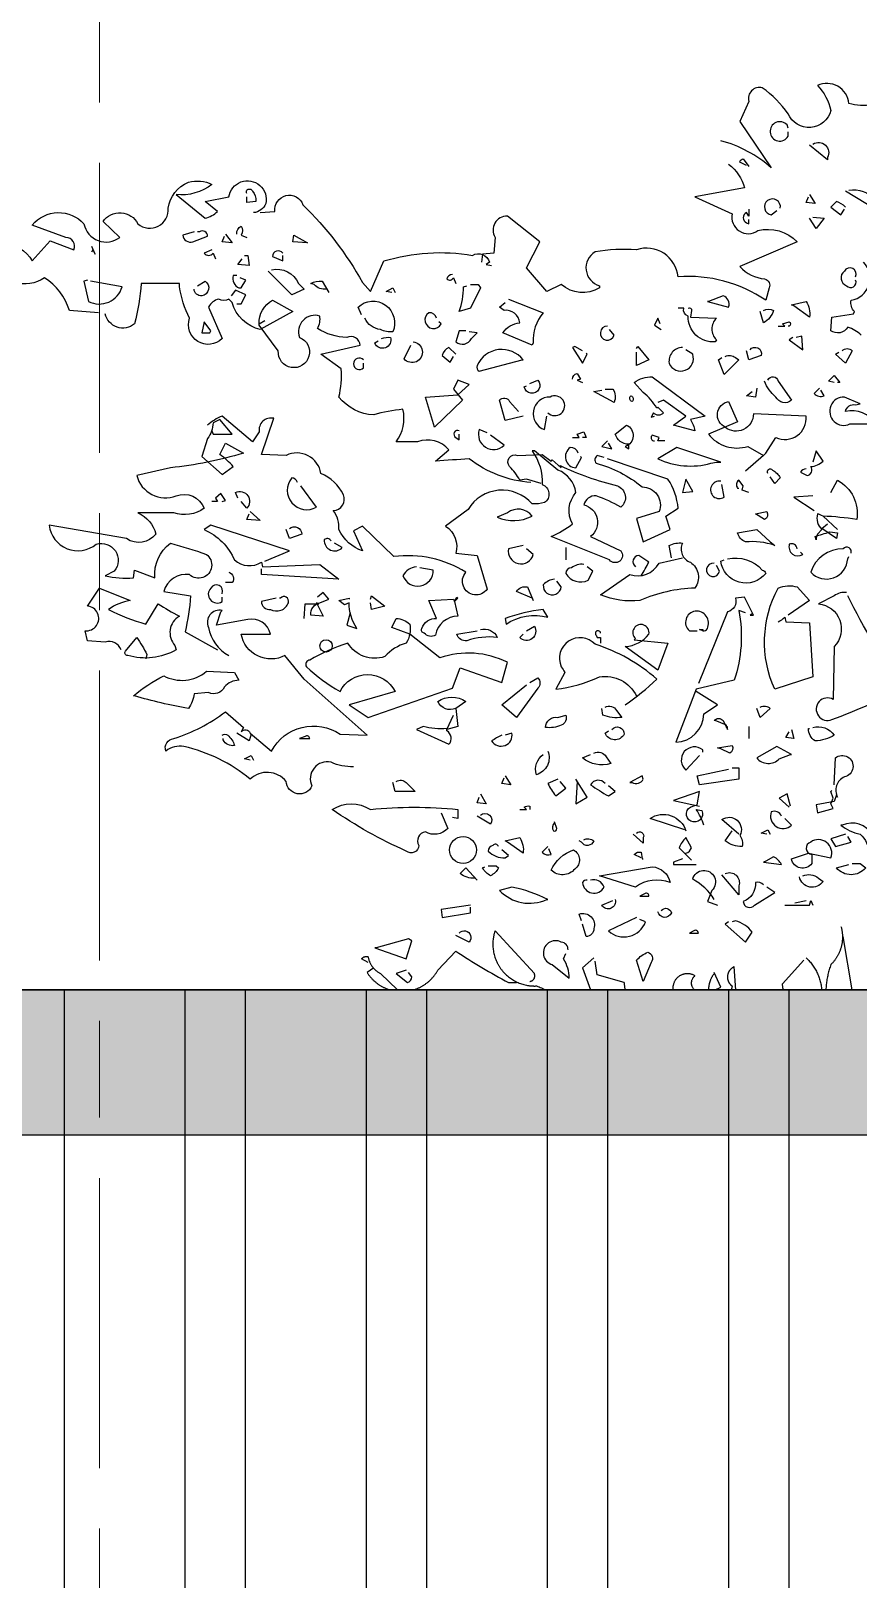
# Model space of a CAD drawing. Header units: millimetres. Extents: x -100356 to 314685, y 446 to 1273965.
# Drawn here: x 215259 to 216971, y 121486 to 124688 of the extents above; entities that cross this region are included whole.
import ezdxf
from ezdxf.xclip import XClip

# ---------------------------------------------------------------- set-up
doc = ezdxf.new("R2010")
doc.units = ezdxf.units.MM
doc.header["$XCLIPFRAME"] = 2
for name, pattern in [('gf$0$CENTER2', [28.575, 19.05, -3.175, 3.175, -3.175]), ('gf$0$Kume - Grid Line', [10.5, 6, -1.25, 2, -1.25]), ('section$0$CENTER', [2, 1.25, -0.25, 0.25, -0.25])]:
    doc.linetypes.add(name, pattern=pattern)
for name, color, linetype, lineweight in [('@LOUVER', 35, 'Continuous', 13), ('gf$0$A.Axis', 251, 'gf$0$CENTER2', 13), ('section$0$A-_FLORLEVL_E', 7, 'Continuous', 5), ('section$0$NKC_TRUC', 8, 'section$0$CENTER', 13)]:
    doc.layers.add(name, color=color, linetype=linetype, lineweight=lineweight)
doc.layers.add('NAM', color=3, linetype='Continuous')
doc.layers.add('section$0$植栽2', color=74, linetype='Continuous')
pattern_1 = [(9e-15, (577432.35, -167577.62), (-3e-14, 375), []), (9e-15, (577557.35, -167702.62), (-3e-14, 375), [])]

# ---------------------------------------------------------------- blocks, each defined once
blk = doc.blocks.new('section$0$grid section')
at = {"layer": 'section$0$NKC_TRUC', "ltscale": 300}
blk.add_line((-141943.9, 93800), (0, 93800), dxfattribs=at)
blk = doc.blocks.new('section$0$A$C07C5541A')
for points in [[(1479.7, 2027.7), (1499.6, 2062.6, 0.4142), (1451.5, 2065.9), (1423.2, 2112.4), (1444.8, 2115.8, 0.632828), (1444.8, 2147.3, -0.40065), (1395, 2178.9, 0.39888), (1363.4, 2155.6, -0.226822), (1297, 2144, 0.526016), (1250.5, 2170.6, -0.14093), (1270.4, 2134, -0.7155), (1207.3, 2129, 0.08844), (1169.1, 2167.2, 0.586365), (1149.2, 2147.3), (1135.9, 2117.4), (1182.4, 2049.3, 0.11319), (1107.7, 2089.2)], [(1207.3, 2107.5), (1205.7, 2112.4, 3.111221), (1207.3, 2095.8), (1207.3, 2102.5)], [(1243.9, 2084.2, -0.780762), (1265.5, 2064.3), (1265.5, 2061), (1238.9, 2082.5)], [(1145.9, 2052.6), (1135.9, 2057.6, -0.333328), (1140.9, 2062.6), (1149.2, 2051)], [(1119.3, 2054.3, -0.180573), (1142.6, 2019.4), (1069.5, 2006.1), (1124.3, 1981.2, 0.677032), (1162.5, 1956.3, -0.272293), (1220.6, 1939.7), (1135.9, 1903.2, 0.183273), (1172.5, 1884.9, -0.5), (1179.1, 1871.6), (1174.1, 1853.4, 0.168274), (1044.6, 1888.2, 0.47821), (983.1, 1928.1, 0.058609), (921.7, 1924.8, 0.658524), (928.3, 1875), (928.3, 1871.6, -0.321259), (871.9, 1876.6), (850.3, 1866.6), (820.4, 1901.5), (840.3, 1939.7), (792.2, 1977.9, 0.593628), (773.9, 1946.4), (772.2, 1923.1), (755.6, 1921.5), (754, 1909.8)], [(187.7, 1835.1), (144.5, 1838.4, 0.18132), (107.9, 1886.6, -0.222809), (63.1, 1879.9, 0.92424)], [(0, 1916.5, -0.535751), (89.7, 1911.5), (116.3, 1941.4), (151.1, 1928.1, 0.514618), (139.5, 1946.4), (89.7, 1964.6, -0.456436), (166.1, 1966.3, 0.554962), (219.2, 1946.4), (194.3, 1969.6, -0.578247), (245.8, 1966.3, 0.670883), (290.6, 1989.5, -0.267303), (320.5, 2027.7, -0.193405), (355.4, 2024.4, -0.188828), (302.3, 2009.5), (345.4, 1974.6, 0.119873), (363.7, 1984.6), (345.4, 1999.5), (380.3, 2006.1, -1.034943), (435.1, 1996.2, -0.28447), (416.8, 1982.9)], [(406.9, 2011.1, -1.132782), (415.2, 2014.5, -0.21463), (420.2, 1999.5), (406.9, 1997.8), (406.9, 2006.1)], [(1297, 2016.1, -0.293701), (1335.2, 2001.2), (1343.5, 1996.2, -0.309357), (1321.9, 1996.2), (1292, 2014.5)], [(426.8, 1982.9), (448.4, 1984.6, -0.897705), (489.9, 1994.5, -0.070908), (577.9, 1879.9), (589.6, 1866.6), (609.5, 1911.5, -0.115967), (740.7, 1919.8, -0.489075), (765.6, 1909.8), (760.6, 1906.5), (768.9, 1904.8)], [(1195.7, 1989.5, 2.442245), (1182.4, 1979.6), (1190.7, 1986.2)], [(1292, 1991.2, 0.090164), (1278.8, 1999.5), (1270.4, 1991.2), (1285.4, 1979.6), (1290.4, 1987.9)], [(1149.2, 1987.9), (1149.2, 1977.9), (1145.9, 1982.9, 0.672394), (1145.9, 1968), (1149.2, 1966.3), (1149.2, 1972.9)], [(328.8, 1954.7), (312.2, 1949.7, 0.461777), (327.2, 1939.7), (348.8, 1948, 0.618027), (337.1, 1954.7), (333.8, 1954.7)], [(391.9, 1951.3, -0.276978), (398.6, 1963, -0.265564), (398.6, 1949.7), (406.9, 1946.4)], [(1315.3, 1801.9, 0.120438), (1295.4, 1813.5, -0.439896), (1270.4, 1808.5), (1272.1, 1828.5), (1303.7, 1833.4), (1305.3, 1836.8, -0.236053), (1300.3, 1853.4, 0.610992), (1318.6, 1909.8, -0.169403)], [(355.4, 1928.1), (343.8, 1923.1, 0.5), (357.1, 1923.1), (360.4, 1914.8)], [(460, 1923.1, 0.741867), (445.1, 1918.1), (460, 1911.5), (460, 1919.8)], [(443.4, 1898.2, -0.369919), (483.3, 1878.3), (491.6, 1870), (473.3, 1861.7), (438.4, 1896.5)], [(1307, 1888.2, 0.967209), (1290.4, 1896.5, 0.602081), (1293.7, 1875, 0.854492), (1307, 1883.3)], [(171.1, 1883.3), (166.1, 1881.6), (172.7, 1851.7, 0.471497), (222.5, 1873.3), (176, 1881.6)], [(425.1, 1818.5, -0.294952), (445.1, 1853.4), (475, 1836.8), (426.8, 1810.2, -0.272903), (385.3, 1850), (380.3, 1855, -0.224854), (365.4, 1855, 0.236053), (350.4, 1843.4), (370.3, 1796.9, -0.799362), (322.2, 1826.8, -0.076996), (307.2, 1873.3), (307.2, 1878.3), (250.8, 1878.3, -0.045212), (240.8, 1818.5, -0.563461), (197.6, 1833.4)], [(333.8, 1875), (345.4, 1881.6, -0.677032), (340.4, 1860, -0.4142), (328.8, 1870)], [(391.9, 1889.9), (386.9, 1889.9, 0.362045), (395.3, 1871.6), (398.6, 1871.6), (405.2, 1883.3), (396.9, 1886.6)], [(524.8, 1870, -0.265564), (506.5, 1876.6), (501.5, 1878.3, -0.162277), (518.1, 1881.6), (528.1, 1865)], [(710.8, 1891.6, 0.343094), (702.5, 1884.9, 0.489075), (712.4, 1886.6), (715.8, 1878.3)], [(737.4, 1876.6), (749, 1876.6), (752.3, 1871.6), (737.4, 1841.7), (720.8, 1836.8, 0.088013), (727.4, 1873.3), (732.4, 1875)], [(793.8, 1855), (845.3, 1835.1, 0.200378), (830.4, 1790.3), (828.7, 1786.9), (785.5, 1805.2, -0.236053), (810.4, 1820.1, 0.432068), (787.2, 1838.4), (780.5, 1843.4), (788.8, 1850)], [(1089.4, 1851.7), (1087.8, 1851.7), (1119.3, 1843.4, 0.4142), (1111, 1860), (1089.4, 1851.7)], [(827, 1584.3, -0.149078), (735.7, 1619.2, -0.00444), (685.9, 1615.9), (705.8, 1632.5, 0.319336), (659.3, 1644.1), (627.8, 1644.1, 0.219635), (637.7, 1692.3, 0.051575), (594.5, 1684, -0.218246), (543.1, 1710.5, 0.076462), (546.4, 1752.1), (516.5, 1773.6), (574.6, 1786.9, 0.514618), (554.7, 1798.6, -0.140793), (511.5, 1811.8, 0.162277), (514.8, 1830.1, 0.621933), (484.9, 1798.6, -1.976807), (453.4, 1778.6), (425.1, 1816.8), (425.1, 1818.5), (433.4, 1823.5)], [(576.3, 1831.8), (571.3, 1843.4, -0.817078), (622.8, 1806.9, -0.140045), (604.5, 1810.2, -0.257141), (581.3, 1826.8)], [(687.5, 1826.8, 0.355026), (675.9, 1835.1, 1.285156), (694.2, 1818.5), (690.9, 1821.8)], [(1059.5, 1841.7, -0.618027), (1064.5, 1838.4), (1062.9, 1828.5), (1101.1, 1826.8, 0.422043), (1101.1, 1795.2), (1099.4, 1791.9, -0.447098), (1059.5, 1830.1, -0.4142), (1052.9, 1841.7), (1044.6, 1841.7)], [(1170.8, 1838.4, -0.224854), (1185.8, 1838.4, -0.190704), (1170.8, 1820.1), (1165.8, 1836.8)], [(1215.6, 1845.1), (1212.3, 1846.7), (1233.9, 1851.7, -0.18132), (1238.9, 1828.5), (1215.6, 1845.1)], [(730.7, 1808.5), (720.8, 1808.5), (715.8, 1791.9, 0.482147), (739, 1796.9), (747.3, 1805.2), (735.7, 1806.9)], [(940, 1815.2, 2), (949.9, 1801.9), (943.3, 1810.2)], [(1192.4, 1815.2), (1202.4, 1815.2), (1199, 1818.5), (1209, 1821.8, -0.5), (1209, 1815.2), (1207.3, 1815.2)], [(606.2, 1796.9, -0.123093), (619.4, 1798.6, -0.962967), (596.2, 1790.3), (601.2, 1793.6)], [(652.7, 1791.9, -1.503723), (639.4, 1767), (649.3, 1786.9)], [(579.6, 1765.3, 2.578323), (579.6, 1753.7), (579.6, 1760.4)], [(715.8, 1773.6), (705.8, 1783.6, 0.236053), (695.8, 1772), (707.5, 1762), (712.4, 1770.3)], [(813.8, 1765.3), (815.4, 1765.3, 0.568604), (747.3, 1757, 0.4142), (750.6, 1748.7), (813.8, 1765.3)], [(1051.2, 1783.6, 0.45929), (1031.3, 1760.4, 0.975906), (1066.2, 1773.6), (1056.2, 1780.3)], [(1114.3, 1770.3, -0.323349), (1129.3, 1768.7), (1134.3, 1765.3), (1112.7, 1743.8), (1104.4, 1765.3), (1109.4, 1768.7)], [(1150.9, 1780.3, -0.819794), (1167.5, 1772), (1149.2, 1765.3), (1145.9, 1778.6)], [(1287.1, 1778.6, -0.449051), (1302, 1778.6), (1292, 1760.4), (1277.1, 1773.6), (1282.1, 1777)], [(888.5, 1737.1, -0.343094), (895.1, 1745.4), (900.1, 1737.1), (895.1, 1735.5), (903.4, 1732.1)], [(1014.7, 1695.6), (1013, 1693.9, 0.099014), (993.1, 1717.2), (979.8, 1732.1, -0.17128), (1006.4, 1740.4), (1084.4, 1682.3), (1062.9, 1677.3, -0.07106), (1069.5, 1660.7), (1037.9, 1669), (1056.2, 1682.3), (1023, 1705.6), (1014.7, 1702.2)], [(1177.4, 1735.5, -0.780762), (1192.4, 1733.8), (1212.3, 1705.6, -0.482147), (1189.1, 1710.5, -0.128281), (1172.5, 1733.8)], [(825.4, 1730.5), (837, 1735.5, -1.333328), (817.1, 1725.5), (820.4, 1727.1)], [(936.6, 1722.2), (948.3, 1722.2, -0.242432), (949.9, 1702.2), (920, 1718.8), (931.7, 1720.5)], [(1253.8, 1723.8), (1245.5, 1715.5, 0.302765), (1260.5, 1712.2), (1255.5, 1720.5)], [(815.4, 1682.3), (788.8, 1675.7), (780.5, 1705.6, -0.548935), (795.5, 1703.9), (808.8, 1689)], [(851.9, 1687.3, 2), (855.3, 1710.5, 0.855453), (847, 1662.4), (850.3, 1682.3)], [(976.5, 1703.9, -0.618027), (974.8, 1712.2, -0.618027), (976.5, 1703.9)], [(1014.7, 1695.6), (1023, 1687.3, -0.489075), (1008.1, 1687.3), (1004.7, 1680.6), (1009.7, 1682.3)], [(1114.3, 1665.7, -0.730225), (1119.3, 1703.9), (1132.6, 1674), (1089.4, 1655.7, 0.310577), (1147.6, 1637.5), (1170.8, 1624.2), (1174.1, 1627.5), (1189.1, 1650.8, 0.580322), (1233.9, 1682.3), (1155.9, 1685.6, -0.629608), (1114.3, 1665.7)], [(1313.6, 1700.6), (1290.4, 1710.5, 1.275894), (1298.7, 1670.7), (1336.9, 1670.7, 0.324829), (1292, 1689, -0.439896), (1307, 1698.9), (1313.6, 1700.6)], [(355.4, 1660.7), (357.1, 1655.7), (385.3, 1655.7), (367, 1677.3), (357.1, 1672.3, -0.15036), (348.8, 1649.1), (340.4, 1622.5), (370.3, 1596), (386.9, 1607.6, 0.055374), (367, 1625.8), (375.3, 1642.5), (401.9, 1627.5, -0.047333), (293.9, 1605.9), (244.1, 1594.3, 0.443146), (302.3, 1564.4, -0.4142), (343.8, 1546.1, -0.249512), (298.9, 1539.5), (245.8, 1539.5, -0.232986), (272.4, 1507.9, -0.401794), (229.2, 1501.3), (114.6, 1521.2, 0.594254), (184.3, 1493, -0.75), (210.9, 1453.1), (197.6, 1446.5, 0.076462), (239.1, 1443.2), (240.8, 1454.8), (270.7, 1443.2, -0.250702), (293.9, 1494.6, -0.017838), (347.1, 1478, -1.06012), (322.2, 1448.1, 0.374222), (284, 1423.2), (323.8, 1416.6, -0.040161), (315.5, 1363.4), (363.7, 1336.9)], [(842, 1582.7), (820.4, 1589.3), (810.4, 1587.6, 0.08429), (795.5, 1607.6, -0.803635), (807.1, 1624.2), (843.6, 1625.8), (856.9, 1615.9), (858.6, 1617.5), (871.9, 1605.9), (870.2, 1609.2, 0.051575), (954.9, 1579.3, -0.573578), (959.9, 1547.8, 0.04158), (923.4, 1564.4, 0.367569), (905.1, 1551.1, -0.631073), (915.1, 1504.6), (959.9, 1483, -1), (943.3, 1469.7), (856.9, 1504.6, 0.062256), (888.5, 1522.9, -0.318115), (893.5, 1569.4, 0.270126), (866.9, 1602.6), (832, 1630.8), (828.7, 1630.8, -0.17128), (843.6, 1581, -0.618027), (847, 1554.4, -0.082748), (828.7, 1552.8, 0.506699), (734, 1544.5), (700.8, 1519.6, -0.333328), (715.8, 1479.7), (747.3, 1476.4), (762.3, 1426.6, -1.053284), (730.7, 1451.5, 0.173203), (624.4, 1474.7), (577.9, 1519.6), (564.6, 1512.9), (577.9, 1483, -0.202301), (543.1, 1514.6, 0.178345), (534.8, 1542.8, 0.535172), (549.7, 1566.1, 0.178864), (516.5, 1597.6, 0.5), (465, 1624.2), (428.5, 1625.8), (446.7, 1679, 0.528015), (425.1, 1659.1), (415.2, 1644.1), (370.3, 1682.3, 0.078461), (348.8, 1669)], [(720.8, 1660.7, 0.953506), (715.8, 1650.8), (720.8, 1647.4), (720.8, 1655.7)], [(762.3, 1657.4), (750.6, 1662.4, 0.789307), (787.2, 1639.1), (767.3, 1654.1)], [(971.5, 1640.8, -0.339493), (951.6, 1655.7), (968.2, 1669, -0.683197), (966.5, 1637.5), (971.5, 1634.1), (971.5, 1640.8)], [(1024.7, 1645.8), (1014.7, 1645.8), (1016.4, 1650.8), (1006.4, 1654.1, 0.618027), (1008.1, 1645.8), (1009.7, 1645.8)], [(896.8, 1627.5, 0.355026), (885.2, 1635.8, 0.727982), (893.5, 1605.9), (901.8, 1620.9), (900.1, 1622.5)], [(935, 1620.9), (925, 1624.2, 0.442368), (923.4, 1612.6, -0.106598), (991.4, 1577.7, -0.5336), (1016.4, 1541.1), (983.1, 1531.2), (993.1, 1496.3), (1033, 1514.6), (1026.3, 1534.5), (1044.6, 1546.1, 0.126938), (1029.6, 1589.3), (940, 1619.2)], [(1101.1, 1614.2), (1107.7, 1614.2), (1042.9, 1635.8), (1014.7, 1619.2, 0.179413), (1092.8, 1612.6), (1101.1, 1614.2)], [(1233.9, 1604.3, 0.236053), (1225.6, 1599.3), (1235.6, 1594.3, 0.535172), (1240.6, 1607.6, 0.184647), (1258.8, 1615.9), (1248.9, 1630.8), (1243.9, 1614.2)], [(1177.4, 1597.6, -1), (1184.1, 1602.6, -0.155243), (1195.7, 1591), (1187.4, 1582.7), (1180.8, 1592.6)], [(481.6, 1584.3, 0.343094), (473.3, 1591, 0.834564), (509.8, 1547.8), (486.6, 1579.3)], [(1107.7, 1586, 1.49321), (1112.7, 1562.7), (1109.4, 1581)], [(1149.2, 1569.4), (1139.3, 1572.7), (1140.9, 1579.3), (1134.3, 1587.6, 0.442368), (1132.6, 1576), (1134.3, 1576)], [(1270.4, 1569.4), (1280.4, 1587.6, -0.316086), (1308.6, 1529.5, 0.02652), (1258.8, 1534.5, 0.07106), (1250.5, 1537.8, 0.265564), (1257.2, 1514.6), (1250.5, 1507.9, 0.162277), (1248.9, 1499.6), (1247.2, 1504.6, 0.015137), (1268.8, 1511.3), (1280.4, 1509.6), (1278.8, 1501.3), (1257.2, 1516.2), (1265.5, 1522.9)], [(393.6, 1561.1), (390.3, 1569.4, -0.838196), (406.9, 1546.1), (398.6, 1556.1)], [(777.2, 1532.8, 0.224854), (828.7, 1534.5, 0.4142), (792.2, 1539.5), (777.2, 1532.8)], [(1159.2, 1537.8), (1175.8, 1541.1, -0.4142), (1172.5, 1529.5), (1159.2, 1537.8)], [(433.4, 1468.1), (470, 1483), (353.7, 1521.2), (343.8, 1514.6, -0.189194), (388.6, 1469.7, 0.331253), (428.5, 1466.4), (430.1, 1459.8), (514.8, 1463.1), (543.1, 1441.5), (428.5, 1448.1), (428.5, 1456.4)], [(470, 1516.2, -0.630219), (488.3, 1507.9), (470, 1501.3), (465, 1514.6)], [(1180.8, 1496.3), (1187.4, 1491.3, 0.105927), (1144.2, 1496.3, -0.219635), (1132.6, 1509.6), (1160.8, 1514.6), (1180.8, 1496.3)], [(531.4, 1498, 0.489075), (521.5, 1499.6, 0.716583), (548, 1488), (536.4, 1494.6)], [(815.4, 1491.3), (793.8, 1486.3, 0.968002), (830.4, 1478), (820.4, 1486.3)], [(1034.6, 1473.1), (1031.3, 1491.3, -0.140045), (1051.2, 1494.6, 0.45993), (1062.9, 1466.4, -0.419449), (1069.5, 1428.2, 0.092926), (988.1, 1409.9, -0.129364), (930, 1418.3), (973.2, 1448.1, 0.362045), (1016.4, 1464.8), (1051.2, 1473.1)], [(1220.6, 1486.3, 0.5), (1209, 1493, 0.703491), (1228.9, 1478), (1225.6, 1481.4)], [(1300.3, 1479.7, 0.831802), (1288.7, 1486.3, 0.332077), (1240.6, 1451.5, 0.657257), (1295.4, 1471.4), (1297, 1474.7)], [(989.8, 1446.5, 0.010635), (1001.4, 1466.4), (986.5, 1476.4, 0.697281), (981.5, 1459.8)], [(1097.7, 1464.8, 2.314423), (1106, 1453.1), (1101.1, 1461.4)], [(1117.7, 1471.4, -0.272293), (1169.1, 1454.8, -0.333328), (1174.1, 1449.8, -0.666397), (1107.7, 1468.1), (1112.7, 1469.7)], [(380.3, 1451.5, -0.535172), (385.3, 1436.5), (375.3, 1436.5)], [(657.6, 1459.8, 0.236053), (637.7, 1446.5, 0.857101), (682.6, 1454.8), (662.6, 1458.1)], [(861.9, 1441.5, 0.173203), (845.3, 1433.2, 1), (871.9, 1429.9), (865.2, 1438.2)], [(905.1, 1463.1, 0.205246), (886.8, 1458.1, 0.4142), (878.5, 1449.8, 0.394608), (911.7, 1439.8), (918.4, 1453.1), (910.1, 1459.8)], [(220.9, 1336.9, 0.402542), (197.6, 1348.5), (171.1, 1350.2), (167.7, 1365.1, 1.012268), (171.1, 1401.6), (189.3, 1428.2), (234.2, 1409.9, 0.108231), (202.6, 1396.7, 0.057495), (257.4, 1375.1), (275.7, 1405, 0.016647), (307.2, 1386.7, 0.476532), (300.6, 1343.5), (302.3, 1336.9, -0.204269), (230.8, 1328.6, -0.618027), (227.5, 1335.2), (244.1, 1355.1, -0.040466), (259.1, 1330.2), (257.4, 1323.6)], [(370.3, 1419.9, 0.967209), (353.7, 1428.2, 0.904984), (370.3, 1408.3), (370.3, 1414.9)], [(491.6, 1383.4), (493.2, 1405), (513.2, 1405), (509.8, 1406.6), (519.8, 1386.7), (501.5, 1388.4, -0.367569), (514.8, 1406.6), (528.1, 1411.6), (519.8, 1421.6), (511.5, 1414.9)], [(828.7, 1413.3), (805.4, 1423.2, -0.302765), (822.1, 1429.9), (830.4, 1409.9)], [(1192.4, 1378.4, 0.090164), (1202.4, 1385), (1204, 1378.4), (1238.9, 1376.7), (1243.9, 1297), (1187.4, 1278.8, -0.233078), (1192.4, 1428.2, -0.17128), (1220.6, 1429.9), (1238.9, 1409.9), (1207.3, 1388.4)], [(1293.7, 1421.6, 0.205246), (1275.4, 1416.6), (1252.2, 1405, -0.624557), (1275.4, 1341.9), (1273.8, 1263.8, 1.612503), (1272.1, 1233.9, 0.02623), (1378.4, 1280.4, -0.042603), (1295.4, 1416.6)], [(564.6, 1164.2, -0.116058), (531.4, 1170.8, 0.630219), (503.2, 1135.9, -0.781662), (465, 1142.6, 0.436066), (411.9, 1145.9, 0.116776), (313.9, 1194.1, 0.212204), (287.3, 1187.4, -0.514618), (298.9, 1205.7, 0.086166), (375.3, 1245.5), (401.9, 1222.3), (398.6, 1215.6, -0.618027), (411.9, 1214), (443.4, 1187.4, -0.444), (544.7, 1212.3), (584.6, 1210.7), (491.6, 1293.7), (463.3, 1328.6, -0.507645), (398.6, 1360.1), (441.8, 1360.1, 0.40921), (408.5, 1381.7), (362, 1373.4), (368.7, 1393.3), (370.3, 1395, 0.634888), (350.4, 1370.1, 0.233185), (380.3, 1328.6)], [(450.1, 1413.3), (428.5, 1408.3, 0.463791), (441.8, 1396.7, 0.468369), (468.3, 1406.6, 0.831802), (456.7, 1413.3), (455, 1413.3)], [(559.7, 1391.7), (554.7, 1373.4), (569.6, 1368.4, -0.148178), (558, 1406.6), (551.4, 1403.3), (543.1, 1409.9), (558, 1413.3), (558, 1411.6)], [(714.1, 1408.3), (719.1, 1386.7, 0.363541), (685.9, 1358.5, -0.369919), (669.3, 1361.8, -0.618027), (665.9, 1368.4, -0.357574), (687.5, 1383.4), (675.9, 1409.9), (712.4, 1411.6), (714.1, 1408.3), (717.4, 1414.9), (719.1, 1413.3), (714.1, 1408.3)], [(790.5, 1375.1, -0.214951), (851.9, 1385), (845.3, 1396.7, 0.05574), (788.8, 1383.4), (790.5, 1375.1)], [(1154.2, 1390), (1150.9, 1388.4), (1155.9, 1388.4), (1142.6, 1414.9), (1129.3, 1413.3, -0.457672), (1117.7, 1393.3), (1074.5, 1287.1)], [(647.7, 1360.1), (621.1, 1370.1), (627.8, 1383.4, -0.162277), (647.7, 1375.1, -0.18132), (642.7, 1346.8, 0.147141), (611.1, 1326.9, -0.350769), (556.3, 1346.8, 0.052475), (499.9, 1321.9, 0.535172), (494.9, 1312, 0.055542), (544.7, 1275.4, -0.612427), (626.1, 1275.4), (558, 1255.5), (586.2, 1237.2), (710.8, 1280.4), (722.4, 1310.3), (783.9, 1288.7), (792.2, 1318.6, 0.197311), (692.5, 1325.3), (647.7, 1360.1)], [(979.8, 1351.8), (1029.6, 1346.8), (1014.7, 1307), (966.5, 1341.9, 0.213303), (1001.4, 1360.1, 1.704361), (981.5, 1353.5), (979.8, 1351.8)], [(1144.2, 1391.7), (1134.3, 1395, -0.128494), (1127.6, 1292), (1071.2, 1278.8), (1041.3, 1200.7, 0.400543), (1082.8, 1242.2), (1102.7, 1255.5), (1071.2, 1275.4)], [(1081.1, 1365.1, 0.4142), (1087.8, 1368.4, 0.265564), (1086.1, 1386.7, 1.142181), (1061.2, 1365.1), (1072.8, 1365.1)], [(752.3, 1366.8, -0.375732), (777.2, 1355.1, 0.123093), (732.4, 1350.2, -0.364258), (717.4, 1360.1), (747.3, 1365.1)], [(820.4, 1365.1), (832, 1371.8, -0.914551), (810.4, 1355.1), (815.4, 1360.1)], [(966.5, 1255.5, 0.037674), (1013, 1293.7, 0.104523), (921.7, 1345.2, 0.846619), (871.9, 1312, -0.062256), (876.9, 1303.7), (863.6, 1278.8, 0.077942), (928.3, 1297, -0.329193), (983.1, 1268.8)], [(930, 1361.8, 1.418991), (923.4, 1358.5), (925, 1355.1), (930, 1355.1), (930, 1346.8)], [(240.8, 1268.8), (239.1, 1268.8, -0.051575), (284, 1298.7, 0.312622), (347.1, 1305.3), (388.6, 1303.7), (395.3, 1292, 0.218246), (373.7, 1282.1, -0.4142), (350.4, 1273.8), (328.8, 1272.1, -0.148804), (320.5, 1250.5, -0.0289), (240.8, 1268.8)], [(825.4, 1288.7), (837, 1295.4, -0.449051), (837, 1280.4), (805.4, 1237.2), (783.9, 1255.5), (820.4, 1285.4)], [(715.8, 1250.5, -0.4142), (689.2, 1260.5, -0.32045), (730.7, 1260.5), (715.8, 1250.5)], [(848.6, 1222.3, -0.45993), (866.9, 1237.2), (878.5, 1240.6, -0.4142), (871.9, 1225.6, -0.140045), (848.6, 1222.3)], [(936.6, 1252.2, -0.442368), (953.3, 1247.2), (961.6, 1237.2, -0.140045), (933.3, 1240.6), (931.7, 1250.5)], [(1099.4, 1232.3), (1097.7, 1232.3, -0.5), (1111, 1232.3), (1117.7, 1219), (1117.7, 1223.9), (1116, 1222.3), (1116, 1225.6), (1099.4, 1232.3)], [(1165.8, 1252.2, -0.323349), (1180.8, 1250.5), (1165.8, 1237.2), (1160.8, 1250.5)], [(370.3, 1210.7, -0.4142), (378.6, 1210.7, -0.162277), (388.6, 1195.7, -0.362045), (372, 1204), (372, 1205.7)], [(702.5, 1220.6, -0.090164), (667.6, 1223.9), (657.6, 1219), (705.8, 1197.4, 0.482834), (702.5, 1217.3), (702.5, 1219)], [(783.9, 1210.7, 0.038391), (768.9, 1202.4, 0.836487), (798.8, 1214), (788.8, 1210.7)], [(946.6, 1219, -0.72995), (964.9, 1212.3, -0.648468), (936.6, 1214), (941.6, 1217.3)], [(1243.9, 1222.3, -0.315216), (1275.4, 1210.7, -0.119873), (1247.2, 1202.4, -0.253922), (1237.2, 1220.6), (1238.9, 1220.6)], [(486.6, 1205.7), (499.9, 1205.7, 0.618027), (493.2, 1209), (484.9, 1205.7), (486.6, 1205.7)], [(1081.1, 1185.8), (1081.1, 1189.1, 0.996338), (1056.2, 1159.2), (1076.1, 1180.8)], [(1107.7, 1190.7), (1102.7, 1192.4), (1124.3, 1195.7, -0.4142), (1121, 1184.1), (1107.7, 1190.7)], [(1210.7, 1182.4), (1212.3, 1182.4), (1190.7, 1194.1), (1160.8, 1177.4, 0.449051), (1194.1, 1175.8), (1210.7, 1182.4)], [(851.9, 1187.4, -0.445358), (835.3, 1152.5, -0.333328), (845.3, 1182.4)], [(920, 1184.1, -0.401794), (938.3, 1179.1), (944.9, 1169.1, -0.263626), (903.4, 1177.4), (915.1, 1182.4)], [(1275.4, 1137.6), (1277.1, 1177.4, -1.2724), (1290.4, 1149.2, 0.433731), (1280.4, 1119.3), (1278.8, 1122.6), (1275.4, 1112.7), (1248.9, 1107.7), (1250.5, 1096.1), (1273.8, 1102.7), (1270.4, 1109.4), (1273.8, 1117.7), (1270.4, 1127.6), (1272.1, 1129.3)], [(627.8, 1142.6, -0.323349), (642.7, 1140.9), (656, 1127.6), (626.1, 1127.6), (622.8, 1140.9)], [(866.9, 1145.9), (851.9, 1139.3, 0.023788), (863.6, 1121), (878.5, 1132.6), (870.2, 1142.6)], [(936.6, 1139.3, 0.535172), (915.1, 1137.6, 0.023788), (941.6, 1121), (951.6, 1127.6), (941.6, 1135.9)], [(976.5, 1140.9, 0.4142), (993.1, 1145.9), (991.4, 1150.9), (973.2, 1140.9), (976.5, 1140.9)], [(1082.8, 1077.8, 0.080856), (1071.2, 1101.1), (1079.5, 1099.4, -2.850769), (1066.2, 1106), (1072.8, 1107.7), (1076.1, 1127.6), (1037.9, 1114.3), (1076.1, 1106)], [(694.2, 1096.1), (704.1, 1072.8, -0.33432), (670.9, 1067.8, 0.535172), (661, 1047.9, -0.630219), (642.7, 1039.6, -0.047501), (533.1, 1101.1, -0.294113), (589.6, 1101.1, -0.051315), (719.1, 1101.1), (719.1, 1087.8), (710.8, 1089.4)], [(810.4, 1101.1), (820.4, 1101.1), (817.1, 1104.4, -0.236053), (825.4, 1106), (825.4, 1101.1)], [(1197.4, 1091.1, 0.4142), (1182.4, 1097.7, 0.795181), (1212.3, 1077.8), (1202.4, 1087.8)], [(752.3, 1092.8, -0.882782), (767.3, 1079.5), (747.3, 1091.1)], [(861.9, 1081.1, 0.4142), (860.3, 1069.5, 0.618027), (865.2, 1072.8), (861.9, 1082.8)], [(1054.6, 1071.2), (1003.1, 1087.8, -0.498581), (1056.2, 1069.5)], [(1134.3, 1064.5), (1109.4, 1086.1, -0.797821), (1135.9, 1062.9, -0.192581), (1139.3, 1046.3, -0.173203), (1114.3, 1054.6), (1124.3, 1069.5)], [(1287.1, 1077.8), (1285.4, 1077.8, 0.118973), (1313.6, 1064.5, -0.215668), (1326.9, 1036.3), (1443.2, 1037.9, 0.569794), (1409.9, 1059.5, -0.255783), (1331.9, 1062.9, 0.400162), (1287.1, 1077.8)], [(792.2, 1052.9), (788.8, 1054.6), (810.4, 1059.5, -0.18132), (815.4, 1036.3), (792.2, 1052.9)], [(905.1, 1056.2, -0.323349), (920, 1054.6, -0.639832), (901.8, 1052.9), (898.4, 1054.6)], [(983.1, 1066.2, -0.872879), (993.1, 1059.5), (993.1, 1051.2), (978.2, 1064.5)], [(1056.2, 1036.3, 0.199997), (1064.5, 1044.6), (1056.2, 1059.5, 0.105927), (1046.3, 1044.6), (1064.5, 1026.3)], [(1237.2, 1036.3), (1270.4, 1029.6, 0.742538), (1240.6, 1052.9, 0.816528), (1242.2, 1034.6), (1242.2, 1021.3, -0.659393), (1212.3, 1028), (1237.2, 1036.3)], [(778.9, 1046.3, 0.618027), (770.6, 1047.9, 0.343094), (763.9, 1039.6, 0.211411), (788.8, 1029.6), (793.8, 1033), (783.9, 1041.3)], [(851.9, 1046.3), (843.6, 1037.9, 0.302765), (856.9, 1034.6), (853.6, 1042.9)], [(890.1, 1041.3, -0.546783), (891.8, 1013, -0.43013), (856.9, 1011.4, -0.209961), (890.1, 1041.3)], [(989.8, 1029.6), (979.8, 1034.6, -0.302765), (989.8, 1037.9), (991.4, 1028), (993.1, 1028)], [(1174.1, 1024.7), (1170.8, 1023), (1197.4, 1019.7, 0.155243), (1185.8, 1031.3), (1174.1, 1024.7)], [(744, 999.8, -0.211075), (722.4, 1006.4), (730.7, 1014.7), (747.3, 996.4)], [(763.9, 1018), (775.6, 1018), (778.9, 1014.7, -0.155243), (767.3, 1003.1, -0.155243), (755.6, 1014.7), (758.9, 1016.4)], [(928.3, 1003.1), (1006.4, 1016.4, -0.329758), (1033, 993.1, 0.250717), (981.5, 986.5), (928.3, 1003.1)], [(1097.7, 968.2, 0.136627), (1066.2, 998.1, -1.340546), (1094.4, 981.5), (1087.8, 964.9), (1102.7, 959.9)], [(1114.3, 1006.4, -0.661377), (1134.3, 988.1), (1134.3, 974.8), (1109.4, 1004.7)], [(1302, 1021.3), (1313.6, 1021.3), (1321.9, 1014.7, -0.463791), (1278.8, 1014.7), (1297, 1019.7)], [(850.3, 968.2), (851.9, 968.2, 0.065094), (798.8, 986.5), (780.5, 981.5, 0.322754), (850.3, 968.2)], [(910.1, 996.4, 0.4142), (903.4, 993.1, 0.763794), (935, 986.5, 0.4142), (915.1, 996.4)], [(1170.8, 989.8, 0.302765), (1159.2, 993.1, -0.323349), (1140.9, 964.9, 0.697281), (1157.5, 959.9), (1187.4, 978.2), (1175.8, 986.5)], [(1228.9, 1003.1, -0.268112), (1252.2, 999.8), (1258.8, 994.8, -0.669678), (1223.9, 1001.4)], [(951.6, 968.2, -0.900253), (931.7, 959.9), (948.3, 966.5)], [(989.8, 973.2), (1001.4, 973.2, 0.618027), (994.8, 976.5), (988.1, 973.2), (989.8, 973.2)], [(901.8, 936.6), (898.4, 946.6, -0.618027), (920, 925, -0.428558), (908.4, 913.4), (903.4, 931.7)], [(983.1, 941.6), (941.6, 921.7, 0.536621), (996.4, 935), (988.1, 938.3)], [(1019.7, 951.6, -0.659393), (1034.6, 948.3, -0.746674), (1014.7, 949.9)], [(720.8, 918.4, -1.013779), (735.7, 905.1), (715.8, 915.1)], [(825.4, 847, 0.5), (832, 858.6), (773.9, 921.7, 0.527451), (835.3, 840.3, -0.289047), (906.8, 749, -0.238373), (910.1, 692.5, 0.023788), (928.3, 611.1, -0.09346), (953.3, 574.6), (930, 568)], [(1062.9, 918.4), (1074.5, 918.4, 0.618027), (1067.8, 921.7), (1061.2, 918.4), (1062.9, 918.4)], [(1119.3, 935), (1114.3, 931.7), (1144.2, 905.1), (1154.2, 920, 0.158264), (1129.3, 936.6), (1124.3, 935)], [(1285.4, 928.3, -0.276978), (1270.4, 871.9, 0.116058), (1263.8, 812.1, 0.276978), (1302, 744, 0.248367), (1307, 803.8), (1288.7, 913.4)], [(881.8, 893.5, 0.4142), (871.9, 905.1, 1.122009), (858.6, 871.9), (883.5, 851.9, 0.147995), (875.2, 880.2), (878.5, 888.5)], [(586.2, 875.2), (576.3, 880.2, -0.302765), (586.2, 883.5, 0.236053), (604.5, 858.6), (704.1, 763.9, 0.329605), (744, 792.2, -0.336868), (783.9, 757.3), (812.1, 780.5, -0.455032), (818.7, 730.7, -0.229477), (883.5, 704.1), (910.1, 695.8)], [(594.5, 866.9), (584.6, 860.3, 0.571198), (689.2, 863.6), (715.8, 891.8, 0.022064), (793.8, 845.3), (805.4, 845.3)], [(920, 881.8), (903.4, 866.9), (936.6, 775.6, 0.299255), (964.9, 845.3), (925, 856.9), (921.7, 876.9)], [(993.1, 847), (983.1, 878.5, -0.116058), (999.8, 890.1, -0.535172), (1004.7, 875.2), (993.1, 847)], [(1233.9, 881.8, -0.418976), (1237.2, 778.9, -0.25), (1199, 843.6), (1230.6, 878.5)], [(642.7, 863.6), (627.8, 858.6), (644.4, 845.3, 0.343094), (651, 853.6), (646, 860.3)], [(1112.7, 632.7), (1129.3, 621.1, 0.350769), (1142.6, 659.3), (1127.6, 868.6, 0.587067), (1124.3, 840.3, -0.463791), (1111, 828.7), (1072.8, 832, -0.562729), (1069.5, 855.3, 0.882782), (1042.9, 822.1), (1102.7, 646), (1099.4, 644.4, -0.475967), (1104.4, 606.2), (1096.1, 606.2), (1102.7, 612.8, -0.083969), (1052.9, 697.5), (1056.2, 702.5, -0.116058), (1039.6, 778.9, 0.267624), (991.4, 830.4, 0.137894), (953.3, 697.5, 0.119873), (981.5, 739), (983.1, 742.3), (989.8, 719.1, -0.588394), (1013, 704.1, 0.050583), (1051.2, 695.8), (1052.9, 689.2), (1008.1, 675.9), (1006.4, 641), (978.2, 641)], [(1097.7, 858.6, 0.15036), (1089.4, 835.3, 0.618027), (1097.7, 833.7), (1107.7, 838.7), (1097.7, 860.3)]]:
    blk.add_lwpolyline(points, format="xyb")
for points in [[(1238.9, 2009.5), (1247.2, 1996.2), (1233.9, 1997.8), (1237.2, 2006.1)], [(1243.9, 1976.3), (1260.5, 1974.6), (1248.9, 1959.6), (1238.9, 1974.6)], [(375.3, 1951.3), (385.3, 1938.1), (370.3, 1939.7), (373.7, 1948)], [(476.6, 1949.7), (496.6, 1938.1), (475, 1939.7), (476.6, 1949.7)], [(179.4, 1928.1), (177.7, 1924.8), (179.4, 1928.1), (182.7, 1921.5), (177.7, 1933.1)], [(403.6, 1919.8), (408.5, 1919.8), (410.2, 1904.8), (393.6, 1906.5), (400.2, 1914.8)], [(391.9, 1848.4), (398.6, 1848.4), (405.2, 1861.7), (390.3, 1868.3), (383.6, 1860)], [(621.1, 1865), (612.8, 1866.6), (622.8, 1871.6), (626.1, 1865)], [(343.8, 1821.8), (340.4, 1805.2), (352.1, 1805.2), (353.7, 1808.5), (343.8, 1821.8)], [(1018, 1818.5), (1014.7, 1826.8), (1009.7, 1816.8), (1019.7, 1810.2)], [(903.4, 1778.6), (891.8, 1785.3), (888.5, 1783.6), (903.4, 1760.4), (910.1, 1773.6), (908.4, 1775.3)], [(983.1, 1782), (984.8, 1785.3), (1001.4, 1765.3), (983.1, 1757), (983.1, 1777)], [(1214, 1798.6), (1209, 1795.2), (1228.9, 1780.3), (1227.3, 1800.2), (1219, 1798.6)], [(1275.4, 1732.1), (1267.1, 1733.8), (1275.4, 1742.1), (1283.7, 1732.1), (1280.4, 1732.1)], [(719.1, 1713.9), (735.7, 1728.8), (719.1, 1735.5), (712.4, 1722.2), (725.7, 1705.6), (684.2, 1665.7), (670.9, 1710.5), (719.1, 1713.9)], [(1160.8, 1723.8), (1159.2, 1710.5), (1145.9, 1712.2), (1154.2, 1718.8)], [(888.5, 1650.8), (898.4, 1650.8), (895.1, 1655.7), (905.1, 1659.1), (908.4, 1650.8), (903.4, 1650.8)], [(940, 1645.8), (931.7, 1637.5), (946.6, 1634.1), (941.6, 1642.5)], [(1170.8, 1624.2), (1144.2, 1600.9)], [(1056.2, 1589.3), (1051.2, 1569.4), (1066.2, 1571), (1056.2, 1589.3)], [(370.3, 1556.1), (375.3, 1557.8), (368.7, 1567.7), (360.4, 1561.1), (363.7, 1556.1), (355.4, 1556.1)], [(1243.9, 1564.4), (1215.6, 1562.7), (1245.5, 1542.8)], [(411.9, 1541.1), (426.8, 1527.9), (406.9, 1529.5), (410.2, 1537.8)], [(1258.8, 1534.5), (1280.4, 1514.6)], [(878.5, 1488), (878.5, 1469.7)], [(589.6, 1411.6), (591.2, 1416.6), (611.1, 1401.6), (591.2, 1396.7), (589.6, 1406.6)], [(1081.1, 1365.1), (1076.1, 1366.8), (1081.1, 1366.8), (1081.1, 1365.1)], [(715.8, 1250.5), (719.1, 1223.9), (702.5, 1219), (712.4, 1240.6)], [(413.5, 1212.3), (410.2, 1202.4), (391.9, 1214)], [(1149.2, 1223.9), (1149.2, 1205.7)], [(1212.3, 1219), (1215.6, 1205.7), (1204, 1207.3), (1209, 1215.6)], [(411.9, 1174.1), (403.6, 1175.8), (413.5, 1180.8), (416.8, 1174.1)], [(788.8, 1150.9), (797.1, 1137.6), (783.9, 1139.3), (787.2, 1147.6)], [(895.1, 1142.6), (893.5, 1109.4), (910.1, 1119.3), (893.5, 1145.9)], [(1124.3, 1162.5), (1134.3, 1162.5), (1134.3, 1145.9), (1076.1, 1137.6), (1072.8, 1150.9), (1119.3, 1160.8)], [(752.3, 1124.3), (760.6, 1109.4), (747.3, 1111), (750.6, 1119.3)], [(1210.7, 1106), (1205.7, 1124.3), (1194.1, 1117.7), (1209, 1104.4)], [(1175.8, 1064.5), (1167.5, 1066.2), (1177.4, 1071.2), (1180.8, 1064.5)], [(1292, 1064.5), (1270.4, 1057.9), (1277.1, 1046.3), (1300.3, 1052.9), (1295.4, 1061.2)], [(1051.2, 1028), (1037.9, 1023), (1037.9, 1019.7), (1071.2, 1019.7)], [(1202.4, 959.9), (1238.9, 959.9), (1240.6, 966.5), (1243.9, 959.9)], [(1217.3, 963.2), (1233.9, 966.5)], [(737.4, 959.9), (694.2, 953.3), (695.8, 941.6), (737.4, 948.3), (737.4, 956.6)], [(597.9, 896.8), (596.2, 896.8), (642.7, 880.2), (651, 906.8), (646, 910.1), (597.9, 896.8)]]:
    blk.add_lwpolyline(points)
for centre, radius in [((524, 1342.7), 9.13), ((726.6, 1041.3), 19.9)]:
    blk.add_circle(centre, radius)
blk = doc.blocks.new('podium elevation 1')
at = {"layer": 'NAM', "ltscale": 0.5}
h = blk.add_hatch(dxfattribs=at)
h.set_pattern_fill('ANSI32', color=252, scale=1000, angle=-45)
h.set_pattern_definition(pattern_1)
h.paths.add_polyline_path([(87299, 258.1), (88400, 258.1), (88400, 36661.1), (87299, 36661.1), (87299, 22148.5), (81999, 22148.5), (81999, 15705.1), (87299, 15705.1)])
h = blk.add_hatch(color=252, dxfattribs=at)
h.dxf.hatch_style = 1
h.paths.add_polyline_path([(82000, 15705.1), (82000, 22148.5), (88100, 22148.5), (88100, 15705.1)], flags=16)
h.paths.add_polyline_path([(81700, 15405.1), (81700, 22448.5), (88400, 22448.5), (88400, 15405.1)])
h = blk.add_hatch(dxfattribs=at)
h.set_pattern_fill('ANSI32', color=252, scale=1000, angle=-45)
h.set_pattern_definition(pattern_1)
h.paths.add_polyline_path([(82000, 15705.1), (82000, 22148.5), (88100, 22148.5), (88100, 15705.1)])
at = {"layer": '@LOUVER', "ltscale": 0.5, "elevation": 0}
blk.add_lwpolyline([(87299, 36661.1), (88400, 36661.1), (88400, 258.1)], dxfattribs=at)
at = {"layer": 'NAM', "elevation": 0}
for points in [[(87299, 258.1), (88400, 258.1), (88400, 36661.1), (87299, 36661.1), (87299, 22148.5), (81999, 22148.5), (81999, 15705.1), (87299, 15705.1)], [(81700, 15405.1), (81700, 22448.5), (88400, 22448.5), (88400, 15405.1)], [(82000, 15705.1), (82000, 22148.5), (88100, 22148.5), (88100, 15705.1)]]:
    blk.add_lwpolyline(points, close=True, dxfattribs=at)
at = {"layer": 'section$0$植栽2'}
ref = blk.add_blockref('section$0$A$C07C5541A', (87231.6, 20419.7, 0), dxfattribs=dict(at, xscale=1.4, yscale=1.4, zscale=1.4, rotation=270))
XClip(ref).set_block_clipping_path([(-397.593464214, 834.567988627), (2927.7784683433, 2763.099133548)])
blk = doc.blocks.new('ELEVATION 1')
at = {"layer": 'NAM'}
blk.add_blockref('podium elevation 1', (816.3, 547699.2, 0), dxfattribs=at)
at = {"layer": 'section$0$A-_FLORLEVL_E'}
ref = blk.add_blockref('section$0$grid section', (-4583.7, 526177.6, 0), dxfattribs=dict(at, rotation=270))
XClip(ref).set_block_clipping_path([(-63133.662589381, -3062.3099419163), (16172.8238461059, 101487.3382753241)])

msp = doc.modelspace()

# ---------------------------------------------------------------- linework, layer by layer
at = {"layer": 'gf$0$A.Axis', "linetype": 'gf$0$Kume - Grid Line', "lineweight": 9, "ltscale": 100}
msp.add_line((215400.4, 25115.6, 0), (215400.4, 127445.7, 0), dxfattribs=at)

# ---------------------------------------------------------------- block references
at = {"layer": 'NAM', "rotation": 89.99999999999999}
msp.add_blockref('ELEVATION 1', (783254.7, 33488.6, 0), dxfattribs=at)

doc.saveas('drawing.dxf')
